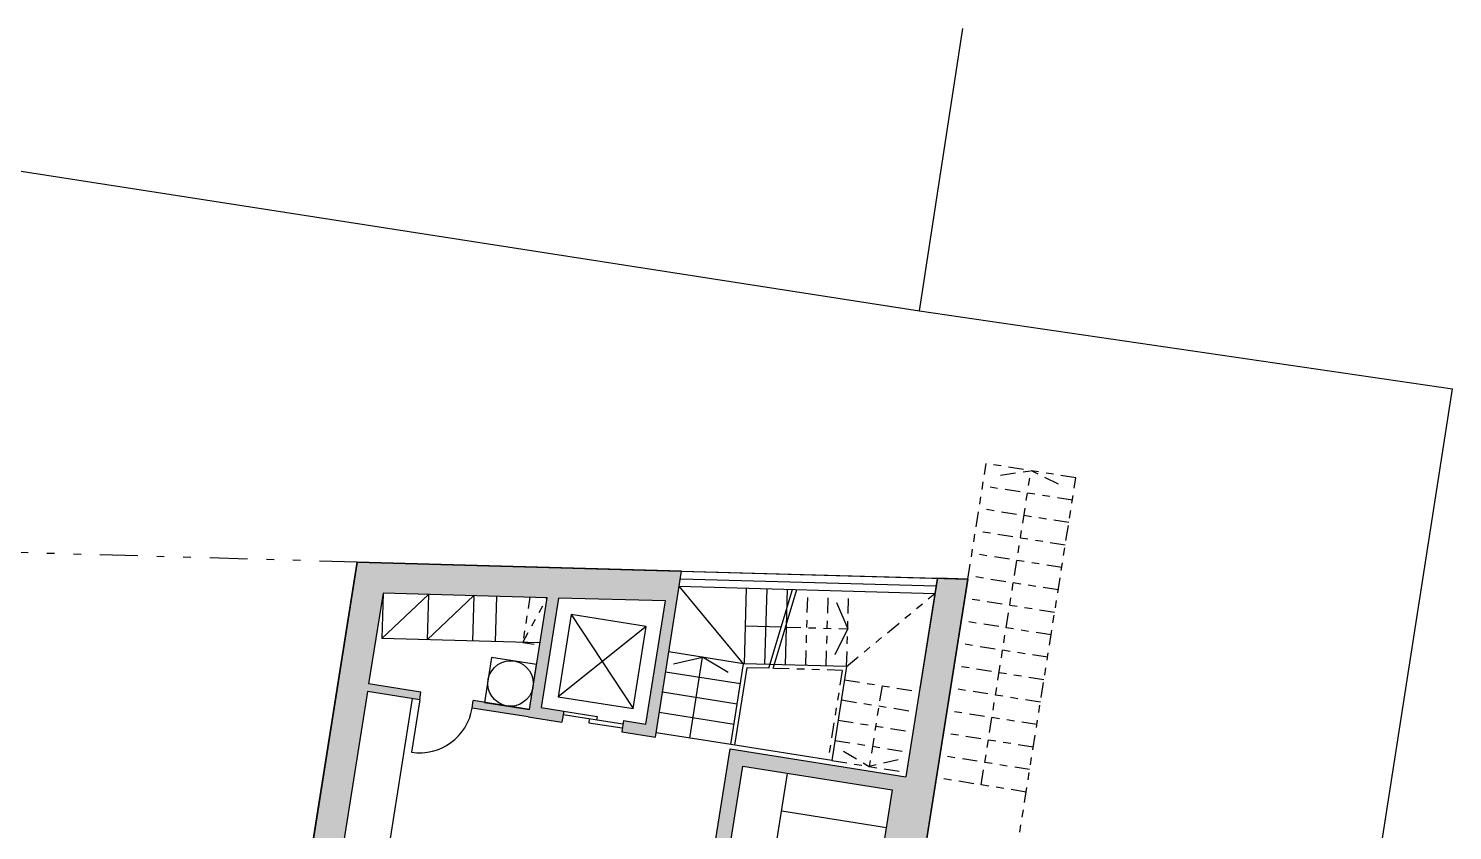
# Model space of a CAD drawing. Extents: x -640655 to -640254, y -1045449 to -1045159.
# Drawn here: x -640533.27 to -640514.46, y -1045369.17 to -1045358.58 of the extents above; entities that cross this region are included whole.
import ezdxf

# ---------------------------------------------------------------- set-up
doc = ezdxf.new("R2010")
doc.units = 0
doc.header["$MEASUREMENT"] = 0
doc.linetypes.add('DIVIDE', pattern=[1.25, 0.5, -0.25, 0, -0.25, 0, -0.25])
doc.layers.add('FLOATING-WINDOWS', color=2, linetype='CONTINUOUS', plot=False)
for name, color, linetype in [('T_nabytek', 5, 'CONTINUOUS'), ('T_srafa', 8, 'CONTINUOUS'), ('T_tenka', 4, 'CONTINUOUS'), ('T_tlusta', 1, 'CONTINUOUS')]:
    doc.layers.add(name, color=color, linetype=linetype)

msp = doc.modelspace()

# ---------------------------------------------------------------- hatches: boundary and pattern name
at = {"layer": 'T_srafa', "linetype": 'Continuous'}
h = msp.add_hatch(color=256, dxfattribs=at)
h.paths.add_polyline_path([(-640524.639, -1045365.745), (-640528.923, -1045365.626), (-640532.493, -1045388.161), (-640531.357, -1045388.341), (-640531.325, -1045388.143), (-640531.276, -1045388.151), (-640531.26, -1045388.052), (-640531.359, -1045388.037), (-640531.344, -1045387.938), (-640532.035, -1045387.828), (-640530.995, -1045381.26), (-640530.205, -1045381.385), (-640530.189, -1045381.287), (-640530.979, -1045381.162), (-640528.789, -1045367.334), (-640528.098, -1045367.443), (-640528.082, -1045367.345), (-640528.773, -1045367.235), (-640528.583, -1045366.035), (-640526.416, -1045366.096), (-640526.65, -1045367.571), (-640527.391, -1045367.454), (-640527.406, -1045367.553), (-640526.665, -1045367.67), (-640526.221, -1045367.741), (-640526.197, -1045367.592), (-640526.494, -1045367.546), (-640526.265, -1045366.1), (-640524.854, -1045366.139), (-640525.111, -1045367.765), (-640525.407, -1045367.718), (-640525.431, -1045367.866), (-640524.986, -1045367.936)])
h.paths.add_polyline_path([(-640520.859, -1045365.851), (-640521.262, -1045365.839), (-640521.494, -1045367.3), (-640521.678, -1045368.46), (-640523.999, -1045368.093), (-640524.296, -1045369.969), (-640524.888, -1045369.875), (-640524.904, -1045369.974), (-640523.373, -1045370.217), (-640523.342, -1045370.019), (-640524.083, -1045369.902), (-640523.832, -1045368.321), (-640521.857, -1045368.634), (-640522.107, -1045370.215), (-640522.651, -1045370.129), (-640522.682, -1045370.326), (-640521.99, -1045370.436), (-640522.647, -1045374.584), (-640522.45, -1045374.615), (-640522.919, -1045377.578), (-640528.253, -1045376.734), (-640529.004, -1045381.474), (-640529.201, -1045381.443), (-640529.217, -1045381.542), (-640528.921, -1045381.589), (-640528.553, -1045379.268), (-640526.637, -1045379.571), (-640526.621, -1045379.472), (-640528.537, -1045379.169), (-640528.217, -1045377.144), (-640523.179, -1045377.942), (-640523.5, -1045379.967), (-640525.732, -1045379.613), (-640525.748, -1045379.712), (-640523.516, -1045380.066), (-640524.986, -1045389.35), (-640524.591, -1045389.412)])
h.paths.add_polyline_path([(-640526.634, -1045373.547), (-640527.622, -1045373.391), (-640527.341, -1045371.613), (-640526.353, -1045371.77), (-640526.04, -1045369.794), (-640525.694, -1045369.849), (-640525.679, -1045369.75), (-640526.222, -1045369.664), (-640526.238, -1045369.763), (-640526.139, -1045369.779), (-640526.428, -1045371.606), (-640527.317, -1045371.465), (-640527.028, -1045369.638), (-640526.929, -1045369.653), (-640526.913, -1045369.555), (-640527.111, -1045369.523), (-640527.369, -1045371.153), (-640527.783, -1045373.77), (-640526.697, -1045373.943)], flags=17)
h.paths.add_polyline_path([(-640529.665, -1045388.204), (-640530.158, -1045388.126), (-640530.174, -1045388.224), (-640530.273, -1045388.209), (-640530.288, -1045388.308), (-640530.239, -1045388.315), (-640530.27, -1045388.513), (-640529.727, -1045388.599)])

# ---------------------------------------------------------------- linework, layer by layer
at = {"layer": 'FLOATING-WINDOWS', "linetype": 'Continuous'}
msp.add_lwpolyline([(-640528.923, -1045365.626), (-640520.859, -1045365.851), (-640524.591, -1045389.412), (-640532.493, -1045388.161)], close=True, dxfattribs=at)
at = {"layer": 'T_nabytek', "linetype": 'Continuous'}
for p, q in [((-640528.583, -1045366.035), (-640528.6, -1045366.635)), ((-640528.6, -1045366.635), (-640527.983, -1045366.052)), ((-640527.983, -1045366.052), (-640528, -1045366.652)), ((-640528, -1045366.652), (-640527.384, -1045366.069)), ((-640527.384, -1045366.069), (-640527.4, -1045366.668)), ((-640527.084, -1045366.077), (-640527.101, -1045366.677)), ((-640526.511, -1045366.693), (-640528.6, -1045366.635)), ((-640528.196, -1045367.428), (-640530.386, -1045381.255)), ((-640523.49, -1045369.996), (-640523.24, -1045368.415)), ((-640523.318, -1045368.909), (-640521.935, -1045369.128))]:
    msp.add_line(p, q, dxfattribs=at)
msp.add_lwpolyline([(-640527.242, -1045367.478), (-640526.65, -1045367.571), (-640526.556, -1045366.979), (-640527.149, -1045366.885)], close=True, dxfattribs=at)
msp.add_circle((-640526.899, -1045367.228), 0.3, dxfattribs=at)
at = {"layer": 'T_tenka', "linetype": 'DIVIDE', "ltscale": 0.4}
for p, q in [((-640520.859, -1045365.851), (-640520.618, -1045364.325)), ((-640519.432, -1045364.513), (-640520.618, -1045364.325)), ((-640520.768, -1045372.946), (-640519.432, -1045364.513)), ((-640520.682, -1045368.567), (-640520.025, -1045364.419)), ((-640520.426, -1045364.477), (-640520.025, -1045364.419)), ((-640519.662, -1045364.598), (-640520.025, -1045364.419)), ((-640519.479, -1045364.809), (-640520.665, -1045364.621)), ((-640519.526, -1045365.105), (-640520.712, -1045364.918)), ((-640519.573, -1045365.402), (-640520.758, -1045365.214)), ((-640519.62, -1045365.698), (-640520.805, -1045365.51)), ((-640519.667, -1045365.994), (-640520.852, -1045365.807)), ((-640523, -1045366.991), (-640522.972, -1045365.992)), ((-640522.73, -1045366.999), (-640522.702, -1045365.999)), ((-640522.46, -1045367.006), (-640522.432, -1045366.007)), ((-640522.46, -1045367.006), (-640521.294, -1045366.039)), ((-640519.714, -1045366.291), (-640520.899, -1045366.103)), ((-640519.761, -1045366.587), (-640520.946, -1045366.399)), ((-640523.265, -1045366.484), (-640522.446, -1045366.507)), ((-640519.808, -1045366.883), (-640520.993, -1045366.696)), ((-640519.855, -1045367.18), (-640521.04, -1045366.992)), ((-640522.518, -1045367.055), (-640523.429, -1045367.029)), ((-640522.518, -1045367.055), (-640522.706, -1045368.239)), ((-640522.487, -1045367.18), (-640521.5, -1045367.336)), ((-640522.487, -1045367.18), (-640521.5, -1045367.336)), ((-640521.993, -1045367.258), (-640522.162, -1045368.325)), ((-640519.902, -1045367.476), (-640521.087, -1045367.288)), ((-640522.529, -1045367.446), (-640521.542, -1045367.603)), ((-640522.572, -1045367.713), (-640521.584, -1045367.869)), ((-640519.949, -1045367.772), (-640521.134, -1045367.585)), ((-640519.996, -1045368.069), (-640521.181, -1045367.881)), ((-640522.614, -1045367.98), (-640521.626, -1045368.136)), ((-640522.5, -1045368.122), (-640522.162, -1045368.325)), ((-640522.656, -1045368.246), (-640521.668, -1045368.403)), ((-640521.778, -1045368.236), (-640522.162, -1045368.325)), ((-640520.043, -1045368.365), (-640521.228, -1045368.177)), ((-640520.089, -1045368.661), (-640521.275, -1045368.473))]:
    msp.add_line(p, q, dxfattribs=at)
at = {"layer": 'T_tenka', "linetype": 'DIVIDE'}
msp.add_line((-640528.923, -1045365.626), (-640540.173, -1045365.311), dxfattribs=at)
at = {"layer": 'T_tenka', "linetype": 'Continuous'}
for p, q in [((-640524.655, -1045365.845), (-640521.278, -1045365.939)), ((-640524.639, -1045365.745), (-640521.262, -1045365.839)), ((-640524.671, -1045365.944), (-640521.294, -1045366.039)), ((-640523.821, -1045366.968), (-640524.671, -1045365.944)), ((-640523.809, -1045366.969), (-640523.781, -1045365.969)), ((-640523.539, -1045366.976), (-640523.511, -1045365.977)), ((-640523.486, -1045367.028), (-640523.173, -1045365.986)), ((-640523.429, -1045367.029), (-640523.116, -1045365.988)), ((-640523.269, -1045366.984), (-640523.242, -1045365.984)), ((-640526.097, -1045366.318), (-640525.281, -1045367.56)), ((-640525.109, -1045366.474), (-640526.269, -1045367.404)), ((-640523.795, -1045366.469), (-640523.322, -1045366.482)), ((-640523.821, -1045366.968), (-640524.808, -1045366.812)), ((-640524.533, -1045367.949), (-640524.364, -1045366.882)), ((-640523.99, -1045368.035), (-640523.821, -1045366.968)), ((-640522.46, -1045367.006), (-640523.821, -1045366.968)), ((-640522.46, -1045367.006), (-640522.656, -1045368.246)), ((-640523.863, -1045367.235), (-640524.851, -1045367.079)), ((-640523.778, -1045367.02), (-640523.94, -1045368.043)), ((-640523.486, -1045367.028), (-640523.778, -1045367.02)), ((-640523.905, -1045367.502), (-640524.893, -1045367.345)), ((-640528.098, -1045367.443), (-640528.207, -1045368.135)), ((-640525.415, -1045367.767), (-640526.205, -1045367.642)), ((-640526.198, -1045367.592), (-640525.754, -1045367.663)), ((-640525.86, -1045367.697), (-640525.867, -1045367.746)), ((-640525.867, -1045367.746), (-640525.423, -1045367.816)), ((-640525.754, -1045367.663), (-640525.762, -1045367.712)), ((-640523.947, -1045367.769), (-640524.935, -1045367.612)), ((-640523.99, -1045368.035), (-640524.977, -1045367.879)), ((-640522.656, -1045368.246), (-640523.99, -1045368.035))]:
    msp.add_line(p, q, dxfattribs=at)
at = {"layer": 'T_tenka', "linetype": 'DIVIDE', "ltscale": 0.3}
for p, q in [((-640526.643, -1045366.089), (-640526.737, -1045366.687)), ((-640526.737, -1045366.687), (-640526.416, -1045366.096)), ((-640526.737, -1045366.687), (-640526.515, -1045366.722))]:
    msp.add_line(p, q, dxfattribs=at)
at = {"layer": 'T_tenka', "linetype": 'Continuous'}
msp.add_lwpolyline([(-640525.281, -1045367.56), (-640525.109, -1045366.474), (-640526.097, -1045366.318), (-640526.269, -1045367.404)], close=True, dxfattribs=at)
msp.add_arc((-640528.098, -1045367.443), 0.7, 260.9999, 350.9999, dxfattribs=at)
at = {"layer": 'T_tlusta', "color": 146, "linetype": 'Continuous'}
for p, q in [((-640521.498, -1045362.309), (-640520.925, -1045358.581)), ((-640539.708, -1045359.479), (-640521.498, -1045362.309)), ((-640521.498, -1045362.309), (-640514.459, -1045363.339)), ((-640519.703, -1045396.958), (-640514.459, -1045363.339))]:
    msp.add_line(p, q, dxfattribs=at)
at = {"layer": 'T_tlusta', "linetype": 'Continuous'}
for p, q in [((-640528.923, -1045365.626), (-640532.493, -1045388.161)), ((-640524.639, -1045365.745), (-640528.923, -1045365.626)), ((-640524.986, -1045367.936), (-640524.639, -1045365.745)), ((-640524.591, -1045389.412), (-640520.859, -1045365.851)), ((-640521.263, -1045365.843), (-640521.678, -1045368.46)), ((-640521.262, -1045365.839), (-640521.494, -1045367.3)), ((-640520.859, -1045365.851), (-640521.262, -1045365.839)), ((-640528.583, -1045366.035), (-640528.773, -1045367.235)), ((-640526.416, -1045366.096), (-640528.583, -1045366.035)), ((-640526.65, -1045367.571), (-640526.416, -1045366.096)), ((-640526.265, -1045366.1), (-640526.494, -1045367.546)), ((-640524.854, -1045366.139), (-640526.265, -1045366.1)), ((-640525.111, -1045367.765), (-640524.854, -1045366.139)), ((-640522.594, -1045366.159), (-640522.446, -1045366.507)), ((-640522.613, -1045366.845), (-640522.446, -1045366.507)), ((-640524.748, -1045366.971), (-640524.364, -1045366.882)), ((-640524.026, -1045367.085), (-640524.364, -1045366.882)), ((-640528.789, -1045367.334), (-640530.979, -1045381.162)), ((-640528.098, -1045367.443), (-640528.789, -1045367.334)), ((-640528.082, -1045367.345), (-640528.773, -1045367.235)), ((-640528.098, -1045367.443), (-640528.082, -1045367.345)), ((-640527.406, -1045367.553), (-640527.391, -1045367.454)), ((-640526.665, -1045367.67), (-640527.406, -1045367.553)), ((-640526.65, -1045367.571), (-640527.391, -1045367.454)), ((-640526.494, -1045367.546), (-640526.197, -1045367.592)), ((-640526.665, -1045367.67), (-640526.221, -1045367.741)), ((-640526.197, -1045367.592), (-640526.221, -1045367.741)), ((-640525.407, -1045367.718), (-640525.431, -1045367.866)), ((-640525.407, -1045367.718), (-640525.111, -1045367.765)), ((-640525.431, -1045367.866), (-640524.986, -1045367.936)), ((-640524.296, -1045369.969), (-640523.999, -1045368.093)), ((-640523.999, -1045368.093), (-640521.678, -1045368.46)), ((-640523.999, -1045368.093), (-640521.678, -1045368.46)), ((-640524.083, -1045369.902), (-640523.832, -1045368.321)), ((-640523.832, -1045368.321), (-640521.857, -1045368.634)), ((-640521.857, -1045368.634), (-640522.107, -1045370.215))]:
    msp.add_line(p, q, dxfattribs=at)

doc.saveas('drawing.dxf')
